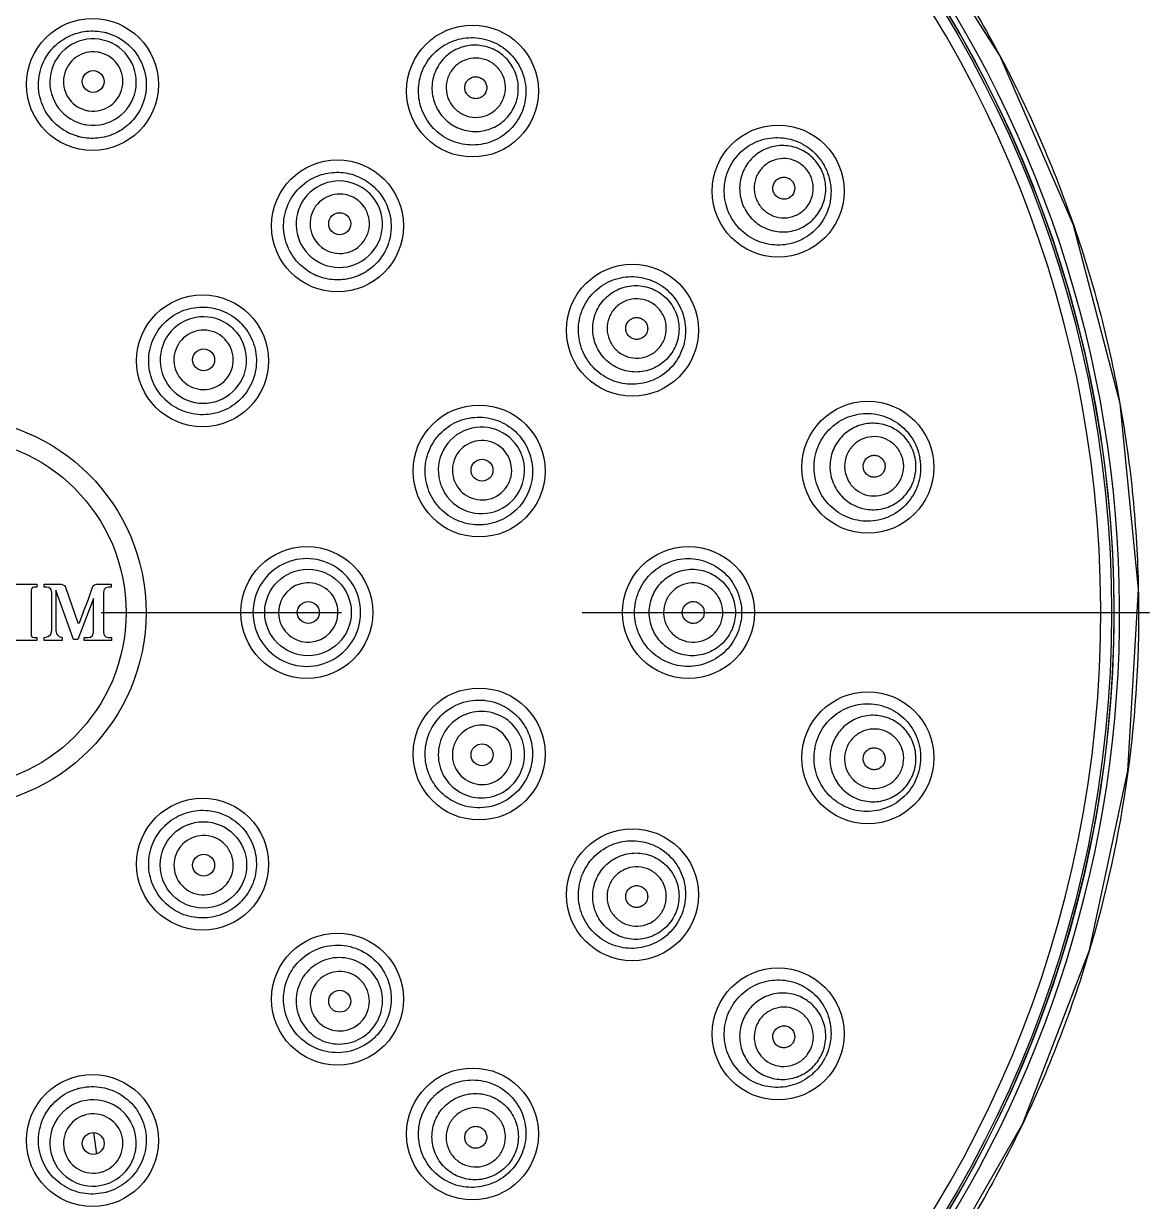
# Model space of a CAD drawing. Extents: x -6018 to -5598, y -4727 to -4430.
# Drawn here: x -5753.37 to -5745.18, y -4594.52 to -4585.95 of the extents above; entities that cross this region are included whole.
import ezdxf

# ---------------------------------------------------------------- set-up
doc = ezdxf.new("R2010")
doc.units = 0
doc.header["$LTSCALE"] = 7
doc.linetypes.add('CENTER', pattern=[2, 1.25, -0.25, 0.25, -0.25])
doc.layers.get('0').update_dxf_attribs({"color": 2, "linetype": 'CONTINUOUS'})
doc.layers.add('CENTER', color=1, linetype='CENTER')
doc.layers.add('DWG', color=7, linetype='CONTINUOUS')

# ---------------------------------------------------------------- blocks, each defined once
blk = doc.blocks.new('A$C62325126')
at = {"linetype": 'Continuous'}
for p, q in [((13.2934, 50.4339), (13.4559, 50.4339)), ((13.4172, 50.4022), (13.4142, 50.3917)), ((13.425, 50.4102), (13.4172, 50.4022)), ((13.436, 50.4134), (13.425, 50.4102)), ((13.4559, 50.4135), (13.436, 50.4134)), ((13.4559, 50.4339), (13.4559, 50.4135)), ((13.5101, 50.4339), (13.6342, 50.4339)), ((13.5101, 50.4135), (13.5101, 50.4339)), ((13.5263, 50.4137), (13.5101, 50.4135)), ((13.5437, 50.4106), (13.5263, 50.4137)), ((13.5589, 50.3995), (13.5437, 50.4106)), ((13.5653, 50.377), (13.5589, 50.3995)), ((13.6342, 50.4339), (13.6461, 50.4311)), ((13.6461, 50.4311), (13.6565, 50.4244)), ((13.6565, 50.4244), (13.6645, 50.4135)), ((13.6645, 50.4135), (13.7551, 50.1545)), ((13.8318, 50.3265), (13.8611, 50.4134)), ((13.8611, 50.4134), (13.8667, 50.4229)), ((13.8667, 50.4229), (13.876, 50.4301)), ((13.876, 50.4301), (13.887, 50.4339)), ((13.887, 50.4339), (13.9976, 50.4339)), ((13.9465, 50.3952), (13.9421, 50.3776)), ((13.9585, 50.4078), (13.9465, 50.3952)), ((13.9765, 50.413), (13.9585, 50.4078)), ((13.9976, 50.4135), (13.9765, 50.413)), ((13.9976, 50.4339), (13.9976, 50.4135)), ((13.4142, 50.3917), (13.4137, 50.0735)), ((13.5652, 50.0981), (13.5653, 50.377)), ((13.5948, 50.3918), (13.5949, 50.3904)), ((13.7234, 50.0323), (13.5948, 50.3918)), ((13.5949, 50.3904), (13.5949, 50.1437)), ((13.8689, 50.3306), (13.7544, 50.0323)), ((13.7987, 50.2403), (13.8318, 50.3265)), ((13.8672, 50.0833), (13.8681, 50.3276)), ((13.8681, 50.3276), (13.8689, 50.3306)), ((13.9421, 50.3776), (13.9421, 50.0833)), ((13.7656, 50.1547), (13.7987, 50.2403)), ((13.5949, 50.1437), (13.5948, 50.0953)), ((13.7551, 50.1545), (13.7656, 50.1547)), ((13.4137, 50.0735), (13.416, 50.0598)), ((13.416, 50.0598), (13.4233, 50.0504)), ((13.4233, 50.0504), (13.4363, 50.0462)), ((13.5087, 50.0461), (13.5384, 50.054)), ((13.5384, 50.054), (13.5577, 50.0719)), ((13.5577, 50.0719), (13.5652, 50.0981)), ((13.5948, 50.0953), (13.6016, 50.07)), ((13.6016, 50.07), (13.6188, 50.053)), ((13.6188, 50.053), (13.6413, 50.0461)), ((13.8459, 50.0493), (13.8612, 50.0612)), ((13.8612, 50.0612), (13.8672, 50.0833)), ((13.9421, 50.0833), (13.9465, 50.0634)), ((13.9465, 50.0634), (13.9587, 50.0507)), ((13.9587, 50.0507), (13.9771, 50.0462)), ((13.4559, 50.0257), (13.2934, 50.0257)), ((13.4363, 50.0462), (13.4559, 50.0461)), ((13.4559, 50.0461), (13.4559, 50.0257)), ((13.5087, 50.0257), (13.5087, 50.0461)), ((13.6413, 50.0257), (13.5087, 50.0257)), ((13.6413, 50.0461), (13.6413, 50.0257)), ((13.7544, 50.0323), (13.7234, 50.0323)), ((13.7995, 50.0461), (13.8246, 50.0459)), ((13.7995, 50.0257), (13.7995, 50.0461)), ((13.9982, 50.0257), (13.7995, 50.0257)), ((13.8246, 50.0459), (13.8459, 50.0493)), ((13.9771, 50.0462), (13.9982, 50.0461)), ((13.9982, 50.0461), (13.9982, 50.0257))]:
    blk.add_line(p, q, dxfattribs=at)
at = {"color": 6, "linetype": 'Continuous'}
blk.add_line((13.8674, 46.4454), (13.8902, 46.2884), dxfattribs=at)
at = {"color": 7, "linetype": 'Continuous'}
for centre, radius in [((13.8605, 54.0709), 0.48), ((16.6252, 54.0231), 0.48), ((13.8661, 54.0925), 0.0799), ((18.849, 53.2951), 0.48), ((15.6436, 53.0414), 0.48), ((15.6593, 53.0573), 0.0799), ((17.7884, 52.2823), 0.48), ((14.6619, 52.0598), 0.48), ((14.6694, 52.0673), 0.08), ((19.502, 51.2854), 0.48), ((16.6731, 51.2583), 0.48), ((12.8309, 50.2288), 1.42), ((12.8309, 50.2288), 1.2748), ((16.6946, 51.2642), 0.0799), ((15.4204, 50.2288), 0.48), ((18.1969, 50.2288), 0.48), ((15.4288, 50.2289), 0.3145), ((15.4309, 50.2288), 0.08), ((16.6731, 49.1993), 0.48), ((19.502, 49.1722), 0.48), ((16.6947, 49.1936), 0.0799), ((14.6619, 48.3978), 0.48), ((14.6678, 48.3918), 0.3145), ((17.7884, 48.1754), 0.48), ((14.6694, 48.3903), 0.08), ((15.6436, 47.4162), 0.48), ((18.849, 47.1625), 0.48), ((15.6594, 47.4004), 0.0799), ((16.6252, 46.4345), 0.48), ((13.8605, 46.3867), 0.48), ((13.8663, 46.3651), 0.0799)]:
    blk.add_circle(centre, radius, dxfattribs=at)
for centre, radius, start, end in [((13.8602, 54.0701), 0.3898, 73.63456, 74.99933), ((13.8647, 54.0884), 0.3141, 81.73505, 255.07981), ((13.8655, 54.0882), 0.3141, 261.73504, 75.07982), ((13.8648, 54.0872), 0.3153, 75.00295, 81.79311), ((13.8556, 54.0708), 0.3875, 150.97139, 151.80265), ((13.8659, 54.0926), 0.2158, 81.73733, 255.07753), ((13.8665, 54.0924), 0.2158, 261.73732, 75.07754), ((13.866, 54.0918), 0.2166, 75.00295, 81.79311), ((16.6432, 54.0411), 0.3158, 45.00223, 51.21512), ((16.6215, 54.0194), 0.3915, 43.66269, 46.33496), ((16.6483, 54.0461), 0.2169, 45.00223, 51.21512), ((13.8664, 54.0933), 0.2166, 255.00295, 261.79311), ((13.8642, 54.0676), 0.3876, 328.09257, 328.86918), ((16.6504, 54.0482), 0.2169, 225.00223, 231.21512), ((13.8654, 54.0894), 0.3153, 255.00295, 261.79311), ((16.6248, 54.0227), 0.3917, 223.79649, 226.21143), ((16.6463, 54.0441), 0.3158, 225.00223, 231.21512), ((13.8599, 54.0689), 0.3903, 253.78582, 254.99951), ((18.8874, 53.3148), 0.2176, 17.85239, 26.99303), ((18.8786, 53.3103), 0.3168, 17.85239, 26.99303), ((18.8404, 53.2908), 0.3927, 27.00078, 28.43515), ((18.8397, 53.2904), 0.3934, 25.68167, 26.9994), ((15.656, 53.0545), 0.3141, 51.7351, 225.07979), ((15.6394, 53.0438), 0.3875, 120.9715, 121.8027), ((15.643, 53.0408), 0.3898, 43.63454, 46.36536), ((15.6592, 53.0574), 0.2158, 51.73737, 225.07752), ((15.6566, 53.0539), 0.3141, 231.7351, 45.0798), ((15.6588, 53.0567), 0.2166, 45.00295, 51.79312), ((15.6555, 53.0534), 0.3153, 45.00295, 51.79312), ((18.8922, 53.3171), 0.2176, 197.85239, 206.99303), ((15.6596, 53.057), 0.2158, 231.73737, 45.07752), ((18.8856, 53.3138), 0.3168, 197.85239, 206.99303), ((18.85, 53.2957), 0.393, 205.70067, 206.99939), ((18.8505, 53.2959), 0.3935, 207.0005, 208.2037), ((15.6599, 53.0578), 0.2166, 225.00295, 231.79312), ((15.6571, 53.055), 0.3153, 225.00295, 231.79312), ((15.6421, 53.0399), 0.3903, 223.78581, 226.21406), ((15.6452, 53.0367), 0.3876, 298.09262, 298.86913), ((14.6678, 52.0658), 0.3144, 51.2313, 225.01911), ((17.8185, 52.2947), 0.2169, 22.50223, 28.71513), ((17.7836, 52.2802), 0.3915, 22.50062, 23.83495), ((14.6694, 52.0673), 0.216, 51.2336, 225.01681), ((14.668, 52.0657), 0.3144, 231.2313, 45.01911), ((14.6676, 52.0654), 0.3149, 45.00231, 51.24382), ((14.6637, 52.0615), 0.3887, 43.61115, 46.38876), ((14.6695, 52.0672), 0.216, 231.2336, 45.01681), ((14.6692, 52.0671), 0.2163, 45.00231, 51.24382), ((17.8213, 52.2959), 0.2169, 202.50223, 208.71513), ((17.7879, 52.282), 0.3917, 202.50049, 203.71142), ((14.6696, 52.0675), 0.2163, 225.00231, 231.24382), ((14.6602, 52.058), 0.3895, 223.80601, 226.19388), ((14.6682, 52.0661), 0.3149, 225.00231, 231.24382), ((16.6904, 51.2634), 0.3141, 21.73516, 195.0798), ((16.6946, 51.2644), 0.2158, 21.73743, 195.07752), ((16.6906, 51.2625), 0.3141, 201.73516, 15.0798), ((16.6939, 51.2639), 0.2166, 15.00295, 21.79312), ((16.6894, 51.2627), 0.3153, 15.00295, 21.79312), ((16.6722, 51.2581), 0.3898, 15.00066, 16.36535), ((19.5348, 51.2906), 0.3168, 359.85239, 8.99303), ((19.4925, 51.2839), 0.3927, 9.00078, 10.43514), ((16.6947, 51.2638), 0.2158, 201.73743, 15.07753), ((19.5426, 51.2918), 0.3168, 179.85239, 188.99303), ((19.5499, 51.293), 0.2176, 179.85239, 188.99303), ((19.5446, 51.2922), 0.2176, 359.85239, 8.99303), ((16.6916, 51.2633), 0.3153, 195.00295, 201.79312), ((16.6954, 51.2643), 0.2166, 195.00295, 201.79312), ((16.6711, 51.2578), 0.3903, 195.00048, 196.21405), ((15.42, 50.2293), 0.3915, 359.92616, 180.07384), ((15.4309, 50.2289), 0.216, 6.23364, 180.01683), ((15.42, 50.2283), 0.3915, 179.92615, 0.07385), ((15.4313, 50.2288), 0.2163, 180.00231, 186.24382), ((15.4309, 50.2287), 0.216, 186.23364, 0.01682), ((15.4306, 50.2288), 0.2163, 0.00231, 6.24382), ((18.2324, 50.2288), 0.2169, 180.00223, 186.21513), ((18.2295, 50.2288), 0.2169, 0.00223, 6.21513), ((16.673, 49.2041), 0.3875, 60.97159, 61.80287), ((16.6906, 49.1951), 0.3141, 344.92421, 165.07583), ((16.6947, 49.1938), 0.2158, 351.73748, 165.07756), ((16.671, 49.1999), 0.3903, 163.78579, 164.99951), ((16.6904, 49.1942), 0.3141, 164.92421, 345.07583), ((16.6946, 49.1932), 0.2158, 171.73748, 345.07757), ((16.6954, 49.1933), 0.2166, 165.00295, 171.79312), ((19.5032, 49.172), 0.393, 169.70065, 170.99939), ((19.5426, 49.1658), 0.3168, 161.85239, 170.99303), ((19.5499, 49.1646), 0.2176, 161.85239, 170.99303), ((16.6939, 49.1937), 0.2166, 345.00295, 351.79312), ((19.5446, 49.1655), 0.2176, 341.85239, 350.99303), ((19.5349, 49.1671), 0.3168, 341.85239, 350.99303), ((16.6723, 49.1995), 0.3898, 343.63451, 344.99933), ((16.6698, 49.1956), 0.3876, 238.09277, 238.86922), ((14.6602, 48.3996), 0.3895, 133.80599, 136.19386), ((14.6695, 48.3904), 0.216, 321.23366, 135.01686), ((14.6694, 48.3903), 0.216, 141.23366, 315.01686), ((14.6696, 48.3901), 0.2163, 135.00231, 141.24382), ((14.6692, 48.3905), 0.2163, 315.00231, 321.24382), ((17.7879, 48.1756), 0.3918, 156.29645, 157.49952), ((17.8213, 48.1618), 0.2169, 157.50223, 163.71513), ((14.6637, 48.3961), 0.3887, 313.61112, 316.38873), ((17.8185, 48.1629), 0.2169, 337.50223, 343.71513), ((17.7836, 48.1774), 0.3915, 336.16264, 337.49938), ((15.6421, 47.4177), 0.3903, 133.78578, 136.21403), ((15.6566, 47.4037), 0.3141, 314.92423, 135.07588), ((15.656, 47.4031), 0.3141, 134.92424, 315.07587), ((15.6596, 47.4006), 0.2158, 321.7375, 135.07761), ((15.6459, 47.4204), 0.3875, 30.97154, 31.80292), ((15.6592, 47.4002), 0.2158, 141.7375, 315.07762), ((15.6599, 47.3998), 0.2166, 135.00295, 141.79312), ((18.8505, 47.1617), 0.3935, 153.0005, 154.20367), ((18.85, 47.1619), 0.393, 151.70064, 152.99939), ((18.8856, 47.1438), 0.3168, 143.85239, 152.99303), ((15.6389, 47.4146), 0.3876, 208.09282, 208.86933), ((15.6588, 47.4009), 0.2166, 315.00295, 321.79312), ((18.8922, 47.1404), 0.2176, 143.85239, 152.99303), ((15.643, 47.4168), 0.3898, 313.6345, 316.36532), ((18.8874, 47.1429), 0.2176, 323.85239, 332.99303), ((18.8786, 47.1474), 0.3168, 323.85239, 332.99303), ((18.8398, 47.1672), 0.3934, 331.68163, 332.9994), ((18.8404, 47.1669), 0.3927, 333.00078, 334.43511), ((13.8599, 46.3887), 0.3903, 105.00048, 106.21402), ((16.6248, 46.435), 0.3917, 133.79645, 136.21138), ((13.8647, 46.3692), 0.3141, 111.73522, 285.07995), ((13.8654, 46.3682), 0.3153, 105.00295, 111.79311), ((13.8655, 46.3694), 0.3141, 291.73521, 105.07995), ((13.8659, 46.365), 0.2158, 111.7375, 285.07767), ((13.8664, 46.3643), 0.2166, 105.00295, 111.79311), ((13.8665, 46.3652), 0.2158, 291.73749, 105.07767), ((16.6504, 46.4094), 0.2169, 135.00223, 141.21513), ((16.6483, 46.4115), 0.2169, 315.00223, 321.21513), ((13.866, 46.3658), 0.2166, 285.00295, 291.79311), ((16.6215, 46.4382), 0.3915, 313.66264, 316.3349), ((13.8648, 46.3704), 0.3153, 285.00295, 291.79311), ((13.8602, 46.3875), 0.3898, 285.00066, 286.36531)]:
    blk.add_arc(centre, radius, start, end, dxfattribs=at)
for points, knots in [([(13.5168, 54.2589), (13.5377, 54.2965), (13.5925, 54.3653), (13.7036, 54.4357), (13.8316, 54.4663), (13.9194, 54.4578), (13.9611, 54.4466)], [0, 0, 0, 0, 1137.864453, 2277.496796, 3418.813426, 4561.556507, 4561.556507, 4561.556507, 4561.556507]), ([(13.97, 54.4441), (14.0269, 54.4274), (14.1344, 54.3671), (14.238, 54.2157), (14.2646, 54.0345), (14.2265, 53.9177), (14.196, 53.8672)], [0, 0, 0, 0, 1141.631684, 2280.920693, 3417.795949, 4553.743832, 4553.743832, 4553.743832, 4553.743832]), ([(16.3421, 53.7515), (16.3072, 53.7879), (16.2511, 53.8748), (16.2225, 54.0262), (16.253, 54.1771), (16.3384, 54.3049), (16.4659, 54.3906), (16.6168, 54.4215), (16.7683, 54.3932), (16.8554, 54.3373), (16.8918, 54.3025)], [0, 0, 0, 0, 1054.089839, 2105.36105, 3153.151883, 4198.520012, 5243.960515, 6291.90358, 7343.363842, 8397.807589, 8397.807589, 8397.807589, 8397.807589]), ([(16.841, 54.2872), (16.8102, 54.312), (16.7385, 54.3501), (16.6181, 54.3632), (16.5013, 54.331), (16.4049, 54.2577), (16.3426, 54.1539), (16.3232, 54.0343), (16.3494, 53.916), (16.3951, 53.8488), (16.423, 53.8209)], [0, 0, 0, 0, 1049.557155, 2097.853929, 3145.134729, 4191.665335, 5238.325609, 6285.924108, 7334.552256, 8384.27322, 8384.27322, 8384.27322, 8384.27322]), ([(13.7509, 53.6941), (13.6955, 53.7102), (13.5906, 53.768), (13.4868, 53.913), (13.4551, 54.0882), (13.487, 54.2033), (13.5141, 54.2539)], [0, 0, 0, 0, 1150.475711, 2298.899642, 3445.039845, 4590.258907, 4590.258907, 4590.258907, 4590.258907]), ([(16.9047, 54.2896), (16.9395, 54.2532), (16.9954, 54.1662), (17.0237, 54.0146), (16.9927, 53.8638), (16.907, 53.7362), (16.7793, 53.6509), (16.6284, 53.6203), (16.477, 53.6489), (16.3901, 53.705), (16.3537, 53.7399)], [0, 0, 0, 0, 1054.441091, 2105.955704, 3153.88106, 4199.238264, 5244.526424, 6292.211442, 7343.409488, 8397.483673, 8397.483673, 8397.483673, 8397.483673]), ([(16.7842, 54.2152), (16.763, 54.2322), (16.7138, 54.2584), (16.631, 54.2674), (16.5508, 54.2453), (16.4846, 54.195), (16.4418, 54.1236), (16.4285, 54.0415), (16.4464, 53.9602), (16.4778, 53.9141), (16.497, 53.8949)], [0, 0, 0, 0, 1050.805091, 2100.317667, 3148.782211, 4196.458037, 5244.263752, 6293.046707, 7342.891704, 8393.861614, 8393.861614, 8393.861614, 8393.861614]), ([(16.4485, 53.798), (16.4793, 53.7733), (16.551, 53.7351), (16.6714, 53.722), (16.7882, 53.7542), (16.8846, 53.8275), (16.9469, 53.9313), (16.9663, 54.051), (16.9401, 54.1693), (16.8944, 54.2364), (16.8665, 54.2644)], [0, 0, 0, 0, 1053.259103, 2105.253379, 3156.228098, 4206.449977, 5256.801981, 6308.09552, 7360.422339, 8413.845828, 8413.845828, 8413.845828, 8413.845828]), ([(16.5145, 53.8792), (16.5357, 53.8622), (16.5849, 53.836), (16.6676, 53.8269), (16.7479, 53.8491), (16.8141, 53.8994), (16.8569, 53.9707), (16.8702, 54.0529), (16.8522, 54.1342), (16.8209, 54.1803), (16.8017, 54.1995)], [0, 0, 0, 0, 1053.349345, 2105.403046, 3156.406177, 4206.618681, 5256.961387, 6308.283701, 7360.670627, 8414.185191, 8414.185191, 8414.185191, 8414.185191]), ([(16.5929, 53.9908), (16.5856, 53.9982), (16.5736, 54.016), (16.5674, 54.0473), (16.5736, 54.0787), (16.5913, 54.1052), (16.6179, 54.123), (16.6492, 54.1291), (16.6806, 54.1229), (16.6984, 54.1109), (16.7057, 54.1036)], [0, 0, 0, 0, 1053.041547, 2105.079489, 3155.809455, 4205.774416, 5255.728743, 6306.522819, 7358.716, 8411.821155, 8411.821155, 8411.821155, 8411.821155]), ([(16.7057, 54.1036), (16.7131, 54.0962), (16.725, 54.0784), (16.7313, 54.0471), (16.7251, 54.0157), (16.7074, 53.9892), (16.6808, 53.9714), (16.6494, 53.9652), (16.6181, 53.9715), (16.6003, 53.9834), (16.5929, 53.9908)], [0, 0, 0, 0, 1053.024758, 2105.045928, 3155.759143, 4205.707364, 5255.644952, 6306.422275, 7358.598681, 8411.687047, 8411.687047, 8411.687047, 8411.687047]), ([(14.1932, 53.8628), (14.1713, 53.8276), (14.1158, 53.7639), (14.007, 53.6996), (13.8833, 53.6724), (13.799, 53.6812), (13.7589, 53.6919)], [0, 0, 0, 0, 1144.360296, 2290.372242, 3437.905647, 4586.660379, 4586.660379, 4586.660379, 4586.660379]), ([(18.4959, 53.1252), (18.4741, 53.1705), (18.4477, 53.2703), (18.467, 53.4228), (18.5421, 53.5565), (18.6621, 53.6512), (18.8091, 53.693), (18.9614, 53.6756), (19.0964, 53.6019), (19.1618, 53.522), (19.1857, 53.4778)], [0, 0, 0, 0, 1049.569257, 2094.68056, 3134.248316, 4169.932909, 5205.654272, 6245.350907, 7290.598866, 8340.491965, 8340.491965, 8340.491965, 8340.491965]), ([(19.1609, 53.4541), (19.1432, 53.4887), (19.0946, 53.5519), (18.9928, 53.6133), (18.8756, 53.6336), (18.7593, 53.6096), (18.6599, 53.5448), (18.5911, 53.4479), (18.5621, 53.3327), (18.5722, 53.2536), (18.5841, 53.2167)], [0, 0, 0, 0, 1043.918863, 2086.168689, 3126.505219, 4165.176177, 5203.512874, 6243.024981, 7284.398666, 8327.853034, 8327.853034, 8327.853034, 8327.853034]), ([(19.0813, 53.4135), (19.0692, 53.4373), (19.0358, 53.4807), (18.9658, 53.5229), (18.8854, 53.5368), (18.8055, 53.5204), (18.7372, 53.4758), (18.6899, 53.4093), (18.67, 53.3301), (18.6769, 53.2758), (18.6851, 53.2504)], [0, 0, 0, 0, 1045.531139, 2089.36268, 3131.249823, 4171.433113, 5211.28188, 6252.343761, 7295.298422, 8340.365103, 8340.365103, 8340.365103, 8340.365103]), ([(15.44, 53.376), (15.4762, 53.3977), (15.5564, 53.4296), (15.6854, 53.4361), (15.8098, 53.4011), (15.8812, 53.3522), (15.912, 53.3229)], [0, 0, 0, 0, 1136.454873, 2274.634884, 3414.464328, 4555.99075, 4555.99075, 4555.99075, 4555.99075]), ([(19.1943, 53.4609), (19.2161, 53.4156), (19.2425, 53.3156), (19.223, 53.1629), (19.1476, 53.0292), (19.0272, 52.9346), (18.8799, 52.8932), (18.7275, 52.9111), (18.5926, 52.9853), (18.5275, 53.0656), (18.5037, 53.1099)], [0, 0, 0, 0, 1052.531564, 2100.60602, 3142.986897, 4181.33481, 5219.631631, 6261.833486, 7309.604239, 8361.845731, 8361.845731, 8361.845731, 8361.845731]), ([(18.6034, 53.17), (18.621, 53.1354), (18.6696, 53.0722), (18.7715, 53.0108), (18.8886, 52.9905), (19.0049, 53.0144), (19.1043, 53.0793), (19.1732, 53.1761), (19.2021, 53.2914), (19.192, 53.3704), (19.1801, 53.4074)], [0, 0, 0, 0, 1050.076482, 2098.474082, 3144.947101, 4189.744723, 5234.206112, 6279.849844, 7327.366136, 8376.975383, 8376.975383, 8376.975383, 8376.975383]), ([(18.8189, 53.2798), (18.8142, 53.2891), (18.8083, 53.3097), (18.812, 53.3414), (18.8275, 53.3693), (18.8525, 53.3891), (18.8832, 53.3977), (18.9149, 53.3939), (18.9427, 53.3782), (18.956, 53.3613), (18.9607, 53.3521)], [0, 0, 0, 0, 1048.052473, 2094.428817, 3138.543031, 4181.214502, 5223.875235, 6268.052721, 7314.583148, 8362.698827, 8362.698827, 8362.698827, 8362.698827]), ([(15.3603, 52.7699), (15.3204, 52.8115), (15.2584, 52.914), (15.241, 53.0915), (15.3012, 53.2591), (15.3864, 53.3428), (15.4352, 53.3731)], [0, 0, 0, 0, 1148.96493, 2295.881443, 3440.517708, 4584.233978, 4584.233978, 4584.233978, 4584.233978]), ([(15.9251, 53.3098), (15.966, 53.2669), (16.0289, 53.161), (16.0429, 52.9781), (15.9754, 52.8078), (15.8839, 52.7257), (15.8323, 52.6973)], [0, 0, 0, 0, 1144.293773, 2286.240085, 3425.767479, 4564.365227, 4564.365227, 4564.365227, 4564.365227]), ([(18.6983, 53.2184), (18.7104, 53.1946), (18.7438, 53.1512), (18.8138, 53.109), (18.8943, 53.0951), (18.9741, 53.1115), (19.0425, 53.1561), (19.0897, 53.2226), (19.1096, 53.3018), (19.1027, 53.3561), (19.0945, 53.3815)], [0, 0, 0, 0, 1049.761817, 2097.817158, 3143.920235, 4188.312562, 5232.369014, 6277.643488, 7324.818402, 8374.113882, 8374.113882, 8374.113882, 8374.113882]), ([(18.9607, 53.3521), (18.9654, 53.3428), (18.9713, 53.3222), (18.9676, 53.2905), (18.9521, 53.2626), (18.9271, 53.2428), (18.8964, 53.2342), (18.8647, 53.238), (18.8369, 53.2537), (18.8236, 53.2706), (18.8189, 53.2798)], [0, 0, 0, 0, 1048.584383, 2095.491785, 3140.135909, 4183.336559, 5226.526464, 6271.233893, 7318.295457, 8366.943077, 8366.943077, 8366.943077, 8366.943077]), ([(15.8277, 52.6948), (15.7918, 52.6756), (15.7133, 52.6484), (15.589, 52.6462), (15.4699, 52.6823), (15.4015, 52.7299), (15.372, 52.7582)], [0, 0, 0, 0, 1146.843804, 2295.308248, 3445.276864, 4596.683942, 4596.683942, 4596.683942, 4596.683942]), ([(17.4259, 52.1321), (17.4066, 52.1789), (17.3859, 52.281), (17.415, 52.4335), (17.4997, 52.5634), (17.6273, 52.6509), (17.7787, 52.6829), (17.9312, 52.6545), (18.0616, 52.5703), (18.1212, 52.4848), (18.1416, 52.4384)], [0, 0, 0, 0, 1066.958662, 2131.258168, 3192.017256, 4250.241386, 5308.462152, 6369.19159, 7433.504428, 8500.862629, 8500.862629, 8500.862629, 8500.862629]), ([(17.5242, 52.1728), (17.5085, 52.2106), (17.492, 52.2932), (17.5164, 52.4165), (17.586, 52.5212), (17.6904, 52.591), (17.8136, 52.6155), (17.9369, 52.5907), (18.0413, 52.5208), (18.088, 52.4506), (18.1036, 52.4128)], [0, 0, 0, 0, 1064.732583, 2128.353477, 3190.831809, 4252.420428, 5314.009372, 6376.488482, 7440.110153, 8504.843059, 8504.843059, 8504.843059, 8504.843059]), ([(14.3791, 51.7884), (14.3443, 51.8247), (14.2882, 51.9117), (14.2599, 52.0635), (14.291, 52.2149), (14.3768, 52.3432), (14.5049, 52.4296), (14.6561, 52.4612), (14.8081, 52.4335), (14.8954, 52.3777), (14.9318, 52.343)], [0, 0, 0, 0, 1089.848806, 2178.96983, 3267.39259, 4355.313049, 5443.338695, 6532.043281, 7621.596393, 8712.215728, 8712.215728, 8712.215728, 8712.215728]), ([(18.0088, 52.3989), (17.9957, 52.4227), (17.9603, 52.4658), (17.8873, 52.5058), (17.8047, 52.516), (17.7242, 52.4949), (17.6574, 52.4454), (17.6137, 52.3745), (17.5992, 52.2926), (17.6105, 52.2379), (17.6209, 52.2129)], [0, 0, 0, 0, 1064.676206, 2128.042832, 3190.347809, 4251.853974, 5313.491985, 6376.120174, 7439.824233, 8504.667743, 8504.667743, 8504.667743, 8504.667743]), ([(18.1452, 52.4301), (18.1646, 52.3832), (18.1854, 52.281), (18.1561, 52.1284), (18.0712, 51.9985), (17.9434, 51.9111), (17.7918, 51.8793), (17.6393, 51.9079), (17.509, 51.9924), (17.4496, 52.0781), (17.4292, 52.1245)], [0, 0, 0, 0, 1070.456546, 2138.183433, 3202.249011, 4263.612628, 5324.819068, 6388.431286, 7455.633316, 8525.784254, 8525.784254, 8525.784254, 8525.784254]), ([(18.1036, 52.4128), (18.1193, 52.375), (18.1359, 52.2924), (18.1115, 52.1691), (18.0418, 52.0645), (17.9374, 51.9946), (17.8142, 51.9702), (17.691, 51.995), (17.5866, 52.0649), (17.5398, 52.135), (17.5242, 52.1728)], [0, 0, 0, 0, 1067.273499, 2133.432655, 3198.446524, 4262.568556, 5326.690913, 6391.705562, 7457.865498, 8525.13932, 8525.13932, 8525.13932, 8525.13932]), ([(17.631, 52.1917), (17.6441, 52.1679), (17.6796, 52.1248), (17.7525, 52.0848), (17.8351, 52.0746), (17.9156, 52.0957), (17.9824, 52.1452), (18.0262, 52.2161), (18.0407, 52.298), (18.0293, 52.3527), (18.0189, 52.3777)], [0, 0, 0, 0, 1068.712458, 2136.110371, 3202.442609, 4267.973008, 5333.635753, 6400.29243, 7468.029055, 8536.909451, 8536.909451, 8536.909451, 8536.909451]), ([(17.7462, 52.2648), (17.7422, 52.2744), (17.738, 52.2954), (17.7442, 52.3268), (17.7619, 52.3534), (17.7885, 52.3711), (17.8198, 52.3773), (17.8512, 52.3711), (17.8777, 52.3533), (17.8896, 52.3354), (17.8936, 52.3258)], [0, 0, 0, 0, 1067.33231, 2133.64772, 3198.637585, 4262.852, 5327.055361, 6392.109545, 7458.581638, 8525.978146, 8525.978146, 8525.978146, 8525.978146]), ([(14.9451, 52.3297), (14.9798, 52.2932), (15.0356, 52.206), (15.0634, 52.054), (15.0318, 51.9027), (14.9454, 51.7747), (14.817, 51.6888), (14.6657, 51.6578), (14.5139, 51.6861), (14.4268, 51.7421), (14.3906, 51.7769)], [0, 0, 0, 0, 1090.465877, 2179.864794, 3268.415323, 4356.287631, 5444.055631, 6532.326443, 7621.295357, 8710.990921, 8710.990921, 8710.990921, 8710.990921]), ([(17.8936, 52.3258), (17.8976, 52.3162), (17.9018, 52.2952), (17.8956, 52.2638), (17.8779, 52.2372), (17.8513, 52.2195), (17.82, 52.2133), (17.7886, 52.2196), (17.7621, 52.2373), (17.7502, 52.2552), (17.7462, 52.2648)], [0, 0, 0, 0, 1067.978746, 2134.939976, 3200.574859, 4265.433821, 5330.281724, 6395.980964, 7463.098972, 8531.141955, 8531.141955, 8531.141955, 8531.141955]), ([(16.2941, 51.1567), (16.281, 51.2057), (16.2738, 51.3096), (16.3229, 51.4571), (16.4243, 51.5749), (16.5627, 51.6451), (16.7174, 51.6572), (16.8652, 51.6094), (16.9839, 51.5091), (17.032, 51.4165), (17.0462, 51.3679)], [0, 0, 0, 0, 1085.396514, 2169.288025, 3251.263932, 4331.836322, 5412.436033, 6494.495369, 7578.572771, 8664.553006, 8664.553006, 8664.553006, 8664.553006]), ([(19.115, 51.2241), (19.1071, 51.2741), (19.1106, 51.3781), (19.1741, 51.5194), (19.286, 51.6259), (19.4298, 51.6812), (19.5837, 51.677), (19.7247, 51.6139), (19.8316, 51.5017), (19.8695, 51.4048), (19.8787, 51.355)], [0, 0, 0, 0, 1070.140262, 2136.033149, 3196.241435, 4252.340706, 5308.349151, 6368.363646, 7434.081005, 8504.580729, 8504.580729, 8504.580729, 8504.580729]), ([(19.8477, 51.3402), (19.8416, 51.3785), (19.8149, 51.4537), (19.7371, 51.5435), (19.6319, 51.599), (19.5139, 51.6122), (19.3993, 51.5812), (19.3039, 51.5104), (19.2408, 51.4097), (19.2259, 51.3314), (19.2258, 51.2926)], [0, 0, 0, 0, 1065.28505, 2128.866738, 3190.496045, 4250.42597, 5310.015122, 6370.803951, 7433.492435, 8498.303944, 8498.303944, 8498.303944, 8498.303944]), ([(19.7595, 51.3262), (19.7553, 51.3525), (19.737, 51.4042), (19.6835, 51.4659), (19.6113, 51.504), (19.5302, 51.513), (19.4515, 51.4918), (19.3859, 51.4431), (19.3426, 51.374), (19.3324, 51.3202), (19.3323, 51.2935)], [0, 0, 0, 0, 1067.07848, 2132.422171, 3195.781468, 4257.402075, 5318.681596, 6381.199442, 7445.649052, 8512.253965, 8512.253965, 8512.253965, 8512.253965]), ([(17.0487, 51.359), (17.0619, 51.31), (17.069, 51.2059), (17.0197, 51.0583), (16.9182, 50.9405), (16.7795, 50.8704), (16.6246, 50.8586), (16.4768, 50.9067), (16.3583, 51.0074), (16.3104, 51.1001), (16.2963, 51.1488)], [0, 0, 0, 0, 1089.936142, 2178.182166, 3264.409793, 4349.107587, 5433.682289, 6519.605858, 7607.461145, 8697.000174, 8697.000174, 8697.000174, 8697.000174]), ([(19.8803, 51.3453), (19.8883, 51.2949), (19.8846, 51.19), (19.8199, 51.0478), (19.7062, 50.9413), (19.5606, 50.8872), (19.4054, 50.8937), (19.2643, 50.9598), (19.1589, 51.0751), (19.123, 51.1737), (19.115, 51.2241)], [0, 0, 0, 0, 1075.30752, 2146.304842, 3211.41177, 4272.287978, 5333.098408, 6397.989471, 7468.64398, 8543.673644, 8543.673644, 8543.673644, 8543.673644]), ([(19.4687, 51.2801), (19.467, 51.2904), (19.4678, 51.3118), (19.4811, 51.3408), (19.5045, 51.3626), (19.5344, 51.3736), (19.5663, 51.3723), (19.5952, 51.3589), (19.6168, 51.3354), (19.6242, 51.3153), (19.6258, 51.305)], [0, 0, 0, 0, 1069.687943, 2137.665468, 3203.334278, 4267.5304, 5331.715226, 6397.447801, 7465.581782, 8535.333899, 8535.333899, 8535.333899, 8535.333899]), ([(19.2297, 51.2423), (19.2358, 51.2039), (19.2625, 51.1288), (19.3404, 51.0389), (19.4455, 50.9834), (19.5635, 50.9702), (19.6781, 51.0012), (19.7735, 51.072), (19.8367, 51.1727), (19.8515, 51.251), (19.8516, 51.2898)], [0, 0, 0, 0, 1072.398283, 2143.08183, 3211.79996, 4278.80736, 5345.471712, 6413.343751, 7483.12813, 8555.04971, 8555.04971, 8555.04971, 8555.04971]), ([(19.335, 51.2589), (19.3392, 51.2326), (19.3575, 51.181), (19.411, 51.1192), (19.4832, 51.0811), (19.5643, 51.0721), (19.643, 51.0933), (19.7085, 51.142), (19.7519, 51.2111), (19.7621, 51.2649), (19.7622, 51.2916)], [0, 0, 0, 0, 1071.965157, 2142.18758, 3210.416521, 4276.898809, 5343.038451, 6410.422088, 7479.746335, 8551.235756, 8551.235756, 8551.235756, 8551.235756]), ([(19.6258, 51.305), (19.6275, 51.2947), (19.6267, 51.2733), (19.6134, 51.2443), (19.59, 51.2226), (19.5601, 51.2115), (19.5282, 51.2128), (19.4993, 51.2262), (19.4777, 51.2497), (19.4703, 51.2698), (19.4687, 51.2801)], [0, 0, 0, 0, 1070.693854, 2139.675683, 3206.346624, 4271.543494, 5336.729056, 6403.463823, 7472.602254, 8543.360343, 8543.360343, 8543.360343, 8543.360343]), ([(17.8045, 50.2288), (17.8045, 50.2798), (17.8248, 50.3829), (17.9113, 50.5132), (18.0409, 50.6005), (18.1938, 50.6312), (18.3467, 50.6006), (18.4763, 50.5133), (18.5628, 50.3829), (18.5831, 50.2798), (18.5831, 50.2288)], [0, 0, 0, 0, 1089.410538, 2176.076076, 3259.100502, 4339.562943, 5420.108595, 6503.309398, 7590.191092, 8679.946965, 8679.946965, 8679.946965, 8679.946965]), ([(17.9109, 50.2288), (17.9109, 50.2697), (17.9272, 50.3524), (17.9969, 50.4569), (18.1013, 50.527), (18.2245, 50.5516), (18.3477, 50.527), (18.452, 50.457), (18.5218, 50.3524), (18.5381, 50.2697), (18.5381, 50.2288)], [0, 0, 0, 0, 1087.63645, 2174.113392, 3259.386677, 4343.697748, 5428.055971, 6513.37259, 7599.932399, 8687.579568, 8687.579568, 8687.579568, 8687.579568]), ([(18.4451, 50.2523), (18.4422, 50.2793), (18.4259, 50.3326), (18.3738, 50.3975), (18.3014, 50.4386), (18.219, 50.4498), (18.1382, 50.4296), (18.0707, 50.3809), (18.026, 50.3108), (18.0155, 50.256), (18.0155, 50.2288)], [0, 0, 0, 0, 1088.247253, 2175.155806, 3260.97932, 4345.986629, 5431.129013, 6517.283655, 7604.537907, 8692.95656, 8692.95656, 8692.95656, 8692.95656]), ([(18.1512, 50.2288), (18.1512, 50.2392), (18.1554, 50.2602), (18.1731, 50.2868), (18.1996, 50.3046), (18.231, 50.3109), (18.2623, 50.3046), (18.2888, 50.2868), (18.3066, 50.2602), (18.3107, 50.2392), (18.3107, 50.2288)], [0, 0, 0, 0, 1091.052439, 2181.065657, 3269.72394, 4357.589351, 5445.443133, 6534.166365, 7624.338952, 8715.456685, 8715.456685, 8715.456685, 8715.456685]), ([(18.5831, 50.2288), (18.5831, 50.1778), (18.5628, 50.0747), (18.4763, 49.9443), (18.3467, 49.857), (18.1937, 49.8264), (18.0408, 49.8571), (17.9113, 49.9444), (17.8248, 50.0748), (17.8045, 50.1778), (17.8045, 50.2288)], [0, 0, 0, 0, 1095.693498, 2188.564981, 3277.661768, 4364.017522, 5450.290695, 6539.111806, 7631.63009, 8726.966911, 8726.966911, 8726.966911, 8726.966911]), ([(18.5381, 50.2288), (18.5381, 50.1879), (18.5218, 50.1052), (18.452, 50.0007), (18.3477, 49.9306), (18.2245, 49.9061), (18.1013, 49.9306), (17.9969, 50.0007), (17.9272, 50.1052), (17.9109, 50.1879), (17.9109, 50.2288)], [0, 0, 0, 0, 1092.325491, 2183.560084, 3273.622992, 4362.823054, 5451.977969, 6541.899708, 7632.987577, 8725.248505, 8725.248505, 8725.248505, 8725.248505]), ([(18.0168, 50.2053), (18.0197, 50.1784), (18.036, 50.125), (18.0882, 50.0601), (18.1605, 50.019), (18.243, 50.0078), (18.3237, 50.028), (18.3912, 50.0767), (18.436, 50.1469), (18.4464, 50.2017), (18.4464, 50.2288)], [0, 0, 0, 0, 1093.130365, 2184.916024, 3275.611773, 4365.487657, 5455.499221, 6546.527585, 7638.660493, 8731.963027, 8731.963027, 8731.963027, 8731.963027]), ([(18.3107, 50.2288), (18.3107, 50.2184), (18.3066, 50.1974), (18.2888, 50.1708), (18.2623, 50.153), (18.231, 50.1467), (18.1996, 50.153), (18.1731, 50.1708), (18.1554, 50.1974), (18.1512, 50.2184), (18.1512, 50.2288)], [0, 0, 0, 0, 1092.251677, 2183.46299, 3273.317879, 4362.379025, 5451.428528, 6541.348438, 7632.719295, 8725.036338, 8725.036338, 8725.036338, 8725.036338]), ([(16.2963, 49.3088), (16.3124, 49.3642), (16.3701, 49.4692), (16.5151, 49.573), (16.6904, 49.6046), (16.8055, 49.5728), (16.8561, 49.5456)], [0, 0, 0, 0, 1189.095, 2376.071097, 3560.687327, 4744.350396, 4744.350396, 4744.350396, 4744.350396]), ([(16.861, 49.5429), (16.8986, 49.5221), (16.9674, 49.4673), (17.0378, 49.3562), (17.0685, 49.2281), (17.0599, 49.1404), (17.0487, 49.0987)], [0, 0, 0, 0, 1182.065983, 2365.96737, 3551.618073, 4738.75117, 4738.75117, 4738.75117, 4738.75117]), ([(19.1165, 49.2423), (19.1255, 49.2922), (19.1633, 49.3892), (19.27, 49.5017), (19.4109, 49.5651), (19.565, 49.5695), (19.709, 49.5144), (19.8211, 49.4079), (19.8847, 49.2665), (19.8883, 49.1624), (19.8803, 49.1123)], [0, 0, 0, 0, 1096.721913, 2188.734422, 3274.907774, 4357.07615, 5439.426764, 6526.099829, 7618.612836, 8715.623981, 8715.623981, 8715.623981, 8715.623981]), ([(19.8477, 49.1175), (19.8538, 49.1558), (19.8516, 49.2355), (19.8053, 49.3451), (19.7225, 49.4303), (19.6143, 49.4793), (19.4958, 49.4853), (19.3831, 49.4474), (19.292, 49.3712), (19.2537, 49.3013), (19.2416, 49.2644)], [0, 0, 0, 0, 1092.760298, 2183.773049, 3272.783037, 4360.050022, 5446.967787, 6535.116456, 7625.213858, 8717.488874, 8717.488874, 8717.488874, 8717.488874]), ([(19.7595, 49.1314), (19.7637, 49.1578), (19.7622, 49.2125), (19.7304, 49.2878), (19.6735, 49.3464), (19.5992, 49.38), (19.5177, 49.3841), (19.4404, 49.3581), (19.3777, 49.3057), (19.3514, 49.2577), (19.3431, 49.2324)], [0, 0, 0, 0, 1094.6297, 2187.479567, 3278.293776, 4367.324614, 5456.005902, 6545.957773, 7637.891366, 8732.035745, 8732.035745, 8732.035745, 8732.035745]), ([(16.4649, 48.8665), (16.4298, 48.8884), (16.366, 48.9439), (16.3017, 49.0528), (16.2746, 49.1764), (16.2833, 49.2607), (16.2941, 49.3009)], [0, 0, 0, 0, 1191.641441, 2385.001711, 3579.945988, 4776.162613, 4776.162613, 4776.162613, 4776.162613]), ([(19.8803, 49.1123), (19.8724, 49.0619), (19.8364, 48.9633), (19.7309, 48.848), (19.5898, 48.7819), (19.4346, 48.7754), (19.2891, 48.8296), (19.1754, 48.936), (19.1108, 49.0783), (19.107, 49.1831), (19.115, 49.2335)], [0, 0, 0, 0, 1103.758787, 2203.093754, 3296.382477, 4385.328124, 5474.205657, 6567.271372, 7666.253029, 8769.726017, 8769.726017, 8769.726017, 8769.726017]), ([(19.2297, 49.2153), (19.2236, 49.177), (19.2258, 49.0973), (19.2721, 48.9877), (19.355, 48.9025), (19.4631, 48.8535), (19.5817, 48.8475), (19.6943, 48.8854), (19.7855, 48.9616), (19.8238, 49.0315), (19.8359, 49.0684)], [0, 0, 0, 0, 1100.124945, 2198.490565, 3294.839925, 4389.434535, 5483.677571, 6579.159807, 7676.603909, 8776.240301, 8776.240301, 8776.240301, 8776.240301]), ([(19.335, 49.1987), (19.3308, 49.1723), (19.3323, 49.1176), (19.3641, 49.0423), (19.421, 48.9837), (19.4953, 48.9501), (19.5768, 48.946), (19.6541, 48.972), (19.7168, 49.0244), (19.7431, 49.0724), (19.7514, 49.0977)], [0, 0, 0, 0, 1099.688631, 2197.589203, 3293.444709, 4387.508602, 5481.22133, 6576.210512, 7673.190577, 8772.391644, 8772.391644, 8772.391644, 8772.391644]), ([(19.4687, 49.1775), (19.4703, 49.1878), (19.4777, 49.2079), (19.4993, 49.2314), (19.5282, 49.2448), (19.5601, 49.2461), (19.59, 49.2351), (19.6134, 49.2133), (19.6267, 49.1843), (19.6275, 49.1629), (19.6258, 49.1526)], [0, 0, 0, 0, 1097.133615, 2192.513184, 3285.524802, 4377.025691, 5468.514631, 6561.590775, 7657.129939, 8754.329014, 8754.329014, 8754.329014, 8754.329014]), ([(19.6258, 49.1526), (19.6242, 49.1423), (19.6168, 49.1222), (19.5952, 49.0987), (19.5663, 49.0853), (19.5344, 49.084), (19.5045, 49.095), (19.4811, 49.1168), (19.4678, 49.1458), (19.467, 49.1672), (19.4687, 49.1775)], [0, 0, 0, 0, 1098.509105, 2195.261965, 3289.643905, 4382.513223, 5475.370576, 6569.817123, 7666.729778, 8765.304425, 8765.304425, 8765.304425, 8765.304425]), ([(17.0462, 49.0897), (17.0295, 49.0329), (16.9692, 48.9254), (16.8179, 48.8218), (16.6366, 48.7951), (16.5199, 48.8333), (16.4694, 48.8638)], [0, 0, 0, 0, 1195.111746, 2387.772831, 3577.907516, 4767.070142, 4767.070142, 4767.070142, 4767.070142]), ([(14.3906, 48.6807), (14.4268, 48.7155), (14.5139, 48.7715), (14.6657, 48.7998), (14.817, 48.7688), (14.9454, 48.6829), (15.0318, 48.5549), (15.0634, 48.4036), (15.0356, 48.2516), (14.9798, 48.1644), (14.9451, 48.1279)], [0, 0, 0, 0, 1132.901826, 2265.04783, 3396.467967, 4527.365224, 5658.37079, 6790.081377, 7922.673982, 9056.375624, 9056.375624, 9056.375624, 9056.375624]), ([(14.9318, 48.1146), (14.8954, 48.0799), (14.8081, 48.0241), (14.6561, 47.9964), (14.5049, 48.028), (14.3768, 48.1144), (14.291, 48.2427), (14.2599, 48.3941), (14.2882, 48.5459), (14.3443, 48.6329), (14.3791, 48.6692)], [0, 0, 0, 0, 1142.178765, 2283.240673, 3423.413933, 4562.87606, 5702.227895, 6842.105643, 7982.714581, 9124.085342, 9124.085342, 9124.085342, 9124.085342]), ([(17.4292, 48.3331), (17.4496, 48.3795), (17.5089, 48.4652), (17.6393, 48.5497), (17.7918, 48.5783), (17.9433, 48.5466), (18.0712, 48.4592), (18.1561, 48.3292), (18.1854, 48.1766), (18.1646, 48.0744), (18.1452, 48.0276)], [0, 0, 0, 0, 1118.034859, 2233.051777, 3344.351653, 4453.10987, 5562.032167, 6673.703227, 7789.125812, 8907.470349, 8907.470349, 8907.470349, 8907.470349]), ([(17.5242, 48.2848), (17.5398, 48.3226), (17.5866, 48.3927), (17.691, 48.4627), (17.8142, 48.4874), (17.9374, 48.463), (18.0418, 48.3931), (18.1115, 48.2885), (18.1359, 48.1652), (18.1193, 48.0826), (18.1036, 48.0448)], [0, 0, 0, 0, 1116.453937, 2231.74266, 3345.833321, 4458.990572, 5572.147485, 6686.237329, 7801.525237, 8917.978836, 8917.978836, 8917.978836, 8917.978836]), ([(18.0267, 48.102), (18.0343, 48.1281), (18.0397, 48.1836), (18.0164, 48.2635), (17.9652, 48.3292), (17.8934, 48.3711), (17.8111, 48.3833), (17.7301, 48.3642), (17.6619, 48.3165), (17.6313, 48.2698), (17.6209, 48.2448)], [0, 0, 0, 0, 1117.794128, 2234.212972, 3349.517304, 4463.983493, 5578.588758, 6694.234026, 7811.008805, 8928.979407, 8928.979407, 8928.979407, 8928.979407]), ([(18.1416, 48.0192), (18.1212, 47.9728), (18.0616, 47.8873), (17.9311, 47.8031), (17.7787, 47.7747), (17.6273, 47.8067), (17.4997, 47.8942), (17.415, 48.0241), (17.3859, 48.1766), (17.4066, 48.2787), (17.4259, 48.3255)], [0, 0, 0, 0, 1126.239056, 2249.326102, 3368.553521, 4485.063444, 5601.579527, 6720.740996, 7843.676571, 8969.477734, 8969.477734, 8969.477734, 8969.477734]), ([(18.1036, 48.0448), (18.088, 48.007), (18.0413, 47.9368), (17.9369, 47.8669), (17.8136, 47.8422), (17.6904, 47.8666), (17.586, 47.9364), (17.5164, 48.0411), (17.492, 48.1644), (17.5085, 48.247), (17.5242, 48.2848)], [0, 0, 0, 0, 1122.613867, 2244.05609, 3364.293641, 4483.592633, 5602.891284, 6723.128014, 7844.569418, 8967.182945, 8967.182945, 8967.182945, 8967.182945]), ([(17.6131, 48.2226), (17.6055, 48.1965), (17.6001, 48.141), (17.6234, 48.0611), (17.6746, 47.9955), (17.7464, 47.9536), (17.8287, 47.9413), (17.9097, 47.9605), (17.9779, 48.0081), (18.0085, 48.0548), (18.0189, 48.0799)], [0, 0, 0, 0, 1122.782654, 2244.183886, 3364.465632, 4483.905494, 5603.485054, 6724.109257, 7845.868013, 8968.827928, 8968.827928, 8968.827928, 8968.827928]), ([(17.8936, 48.1318), (17.8896, 48.1222), (17.8777, 48.1043), (17.8512, 48.0866), (17.8198, 48.0803), (17.7885, 48.0865), (17.7619, 48.1042), (17.7442, 48.1309), (17.738, 48.1622), (17.7422, 48.1832), (17.7462, 48.1928)], [0, 0, 0, 0, 1122.033565, 2242.998592, 3362.570144, 4481.326021, 5600.069599, 6719.707122, 7840.835224, 8962.935598, 8962.935598, 8962.935598, 8962.935598]), ([(17.7462, 48.1928), (17.7502, 48.2024), (17.7621, 48.2203), (17.7886, 48.2381), (17.82, 48.2444), (17.8513, 48.2381), (17.8779, 48.2204), (17.8956, 48.1938), (17.9018, 48.1624), (17.8976, 48.1414), (17.8936, 48.1318)], [0, 0, 0, 0, 1120.467377, 2239.867708, 3357.876508, 4475.070772, 5592.252754, 6710.327434, 7829.890612, 8950.424704, 8950.424704, 8950.424704, 8950.424704]), ([(15.372, 47.6994), (15.4137, 47.7393), (15.5161, 47.8014), (15.6936, 47.8188), (15.8612, 47.7586), (15.945, 47.6734), (15.9752, 47.6246)], [0, 0, 0, 0, 1219.626887, 2437.080549, 3652.113253, 4866.167612, 4866.167612, 4866.167612, 4866.167612]), ([(15.2969, 47.2321), (15.2777, 47.268), (15.2506, 47.3465), (15.2483, 47.4708), (15.2844, 47.5899), (15.3321, 47.6582), (15.3603, 47.6877)], [0, 0, 0, 0, 1221.74932, 2445.224649, 3670.302779, 4896.914429, 4896.914429, 4896.914429, 4896.914429]), ([(15.9781, 47.6198), (15.9999, 47.5836), (16.0317, 47.5033), (16.0382, 47.3744), (16.0032, 47.2499), (15.9544, 47.1785), (15.9251, 47.1478)], [0, 0, 0, 0, 1216.394952, 2434.635787, 3654.642388, 4876.466431, 4876.466431, 4876.466431, 4876.466431]), ([(18.504, 47.3483), (18.5278, 47.3925), (18.593, 47.4726), (18.7278, 47.5466), (18.88, 47.5644), (19.0272, 47.523), (19.1474, 47.4286), (19.2228, 47.2951), (19.2426, 47.1426), (19.2164, 47.0427), (19.1947, 46.9974)], [0, 0, 0, 0, 1126.805759, 2248.826685, 3364.896096, 4476.795363, 5588.732374, 6704.935955, 7827.099333, 8954.250838, 8954.250838, 8954.250838, 8954.250838]), ([(19.1609, 47.0036), (19.1785, 47.0382), (19.2011, 47.1146), (19.1909, 47.2331), (19.1384, 47.3398), (19.0507, 47.4198), (18.9398, 47.4622), (18.821, 47.461), (18.7107, 47.4166), (18.6527, 47.362), (18.6298, 47.3306)], [0, 0, 0, 0, 1123.629673, 2245.462112, 3365.235075, 4483.215918, 5600.837991, 6719.726081, 7840.618138, 8963.749257, 8963.749257, 8963.749257, 8963.749257]), ([(19.1861, 46.9805), (19.1622, 46.9362), (19.0969, 46.8561), (18.9618, 46.7821), (18.8093, 46.7646), (18.6621, 46.8063), (18.542, 46.9012), (18.4669, 47.035), (18.4477, 47.1878), (18.4743, 47.2876), (18.4962, 47.333)], [0, 0, 0, 0, 1135.126601, 2265.447516, 3389.62803, 4509.457863, 5629.230852, 6753.21407, 7883.203162, 9018.015005, 9018.015005, 9018.015005, 9018.015005]), ([(19.0813, 47.0441), (19.0934, 47.0679), (19.1089, 47.1204), (19.1019, 47.2018), (19.0659, 47.2751), (19.0056, 47.33), (18.9294, 47.3591), (18.8478, 47.3583), (18.7721, 47.3278), (18.7322, 47.2903), (18.7165, 47.2688)], [0, 0, 0, 0, 1125.467452, 2249.104607, 3370.648619, 4490.359142, 5609.710581, 6730.36874, 7853.064636, 8978.033532, 8978.033532, 8978.033532, 8978.033532]), ([(15.912, 47.1347), (15.8691, 47.0938), (15.7631, 47.0309), (15.5802, 47.0168), (15.4099, 47.0844), (15.3279, 47.1758), (15.2994, 47.2274)], [0, 0, 0, 0, 1229.336534, 2456.152292, 3680.368759, 4903.584599, 4903.584599, 4903.584599, 4903.584599]), ([(18.6034, 47.2876), (18.5857, 47.253), (18.5632, 47.1765), (18.5733, 47.058), (18.6258, 46.9513), (18.7135, 46.8713), (18.8244, 46.829), (18.9432, 46.8302), (19.0535, 46.8746), (19.1115, 46.9292), (19.1344, 46.9606)], [0, 0, 0, 0, 1130.547734, 2259.287168, 3385.954446, 4510.818571, 5635.321716, 6761.098673, 7888.891936, 9018.938046, 9018.938046, 9018.938046, 9018.938046]), ([(18.6983, 47.2392), (18.6862, 47.2155), (18.6707, 47.1629), (18.6777, 47.0815), (18.7137, 47.0082), (18.774, 46.9533), (18.8502, 46.9242), (18.9318, 46.925), (19.0075, 46.9555), (19.0474, 46.993), (19.0631, 47.0146)], [0, 0, 0, 0, 1130.219214, 2258.600404, 3384.879614, 4509.317592, 5633.394972, 6758.784588, 7886.220545, 9015.939098, 9015.939098, 9015.939098, 9015.939098]), ([(18.9607, 47.1055), (18.956, 47.0963), (18.9428, 47.0794), (18.9149, 47.0638), (18.8832, 47.0599), (18.8525, 47.0685), (18.8275, 47.0883), (18.812, 47.1162), (18.8083, 47.1479), (18.8142, 47.1685), (18.8189, 47.1778)], [0, 0, 0, 0, 1129.30142, 2256.797537, 3381.85616, 4505.359428, 5628.850041, 6753.974224, 7881.633759, 9011.002204, 9011.002204, 9011.002204, 9011.002204]), ([(18.8189, 47.1778), (18.8236, 47.1871), (18.8369, 47.2039), (18.8647, 47.2196), (18.8964, 47.2234), (18.9271, 47.2148), (18.9521, 47.195), (18.9676, 47.1671), (18.9713, 47.1354), (18.9654, 47.1148), (18.9607, 47.1055)], [0, 0, 0, 0, 1127.689657, 2253.576587, 3377.029503, 4498.929283, 5620.816425, 6744.334807, 7870.384923, 8998.141508, 8998.141508, 8998.141508, 8998.141508]), ([(16.3537, 46.7177), (16.39, 46.7525), (16.4769, 46.8087), (16.6284, 46.8373), (16.7793, 46.8068), (16.907, 46.7214), (16.9928, 46.5938), (17.0237, 46.443), (16.9954, 46.2914), (16.9395, 46.2044), (16.9047, 46.168)], [0, 0, 0, 0, 1148.404166, 2293.738996, 3435.282008, 4574.184, 5713.162665, 6854.866249, 8000.401675, 9149.189005, 9149.189005, 9149.189005, 9149.189005]), ([(13.9611, 46.011), (13.9121, 45.9979), (13.808, 45.9908), (13.6605, 46.0401), (13.5427, 46.1416), (13.4726, 46.2802), (13.4607, 46.4351), (13.5089, 46.583), (13.6096, 46.7015), (13.7023, 46.7493), (13.7509, 46.7635)], [0, 0, 0, 0, 1174.743267, 2347.665348, 3518.411172, 4687.506534, 5856.467769, 7026.882346, 8199.37973, 9373.693448, 9373.693448, 9373.693448, 9373.693448]), ([(13.7589, 46.7657), (13.8078, 46.7788), (13.9118, 46.7859), (14.0592, 46.7368), (14.177, 46.6355), (14.2472, 46.4971), (14.2594, 46.3424), (14.2115, 46.1945), (14.1112, 46.0758), (14.0187, 46.0278), (13.97, 46.0135)], [0, 0, 0, 0, 1166.772866, 2331.928338, 3495.023784, 4656.608902, 5818.221944, 6981.403572, 8146.755338, 9314.154153, 9314.154153, 9314.154153, 9314.154153]), ([(16.423, 46.6368), (16.4519, 46.6657), (16.5219, 46.7126), (16.6452, 46.7372), (16.7685, 46.713), (16.873, 46.6432), (16.9427, 46.5388), (16.967, 46.4154), (16.9424, 46.2922), (16.8954, 46.2222), (16.8665, 46.1933)], [0, 0, 0, 0, 1146.957498, 2292.692516, 3437.157961, 4580.608071, 5724.107263, 6868.616856, 8014.43771, 9161.405871, 9161.405871, 9161.405871, 9161.405871]), ([(16.8918, 46.1551), (16.8554, 46.1203), (16.7683, 46.0644), (16.6167, 46.0361), (16.4659, 46.067), (16.3384, 46.1527), (16.253, 46.2805), (16.2225, 46.4313), (16.2511, 46.5828), (16.3072, 46.6697), (16.342, 46.706)], [0, 0, 0, 0, 1157.278885, 2311.347364, 3461.476487, 4608.785425, 5756.016396, 6905.87642, 8059.592052, 9216.465817, 9216.465817, 9216.465817, 9216.465817]), ([(16.8665, 46.1933), (16.8376, 46.1643), (16.7676, 46.1174), (16.6443, 46.0928), (16.521, 46.1171), (16.4165, 46.1868), (16.3468, 46.2913), (16.3225, 46.4146), (16.3471, 46.5378), (16.3941, 46.6078), (16.423, 46.6368)], [0, 0, 0, 0, 1153.652029, 2306.074443, 3457.219874, 4607.344043, 5757.517581, 6908.707417, 8061.216168, 9214.878922, 9214.878922, 9214.878922, 9214.878922]), ([(16.8174, 46.2756), (16.8344, 46.2968), (16.8606, 46.346), (16.8696, 46.4287), (16.8474, 46.509), (16.7971, 46.5752), (16.7258, 46.618), (16.6436, 46.6313), (16.5623, 46.6133), (16.5162, 46.5819), (16.497, 46.5628)], [0, 0, 0, 0, 1148.881292, 2296.348736, 3442.67053, 4588.130981, 5733.734682, 6880.407639, 8028.241695, 9177.304756, 9177.304756, 9177.304756, 9177.304756]), ([(16.4813, 46.5453), (16.4643, 46.5241), (16.4381, 46.4748), (16.4291, 46.3921), (16.4512, 46.3119), (16.5016, 46.2457), (16.5729, 46.2028), (16.6551, 46.1896), (16.7363, 46.2075), (16.7825, 46.2389), (16.8017, 46.2581)], [0, 0, 0, 0, 1153.244308, 2305.069397, 3455.744487, 4605.554962, 5755.509231, 6906.536818, 8058.729912, 9212.156678, 9212.156678, 9212.156678, 9212.156678]), ([(16.7057, 46.354), (16.6984, 46.3467), (16.6806, 46.3347), (16.6492, 46.3285), (16.6179, 46.3347), (16.5913, 46.3524), (16.5736, 46.379), (16.5674, 46.4103), (16.5736, 46.4417), (16.5856, 46.4595), (16.5929, 46.4668)], [0, 0, 0, 0, 1152.871838, 2304.645841, 3454.987873, 4604.491463, 5753.982118, 6904.391221, 8056.332065, 9209.272253, 9209.272253, 9209.272253, 9209.272253]), ([(16.5929, 46.4668), (16.6003, 46.4742), (16.6181, 46.4861), (16.6494, 46.4924), (16.6808, 46.4862), (16.7074, 46.4685), (16.7251, 46.4419), (16.7313, 46.4105), (16.725, 46.3792), (16.7131, 46.3614), (16.7057, 46.354)], [0, 0, 0, 0, 1151.169991, 2301.243768, 3449.887687, 4597.694402, 5745.488202, 6894.199092, 8044.439464, 9195.677704, 9195.677704, 9195.677704, 9195.677704])]:
    blk.add_open_spline(points, degree=3, knots=knots, dxfattribs=at)
at = {"layer": 'CENTER'}
blk.add_line((3.4233, 50.2288), (21.5499, 50.2288), dxfattribs=at)
at = {"layer": 'DWG'}
blk.add_lwpolyline([(18.047, 43.3057), (19.1398, 44.3246), (19.9637, 45.3532), (20.6299, 46.5118), (21.1145, 47.7726), (21.3939, 49.0756), (21.4693, 50.3976), (21.3358, 51.7492), (20.9981, 53.0479), (20.461, 54.2821), (19.7411, 55.4142), (18.8514, 56.4253), (17.8183, 57.2837), (16.6624, 57.9725), (15.4126, 58.4736), (14.0983, 58.775), (12.8311, 58.8688)], dxfattribs=at)
for radius in [8.46, 8.4439]:
    blk.add_circle((12.831, 50.2288), radius, dxfattribs=at)
for centre, radius, start, end in [((12.8312, 50.2289), 8.5016, 306.85314, 90.00159), ((12.8312, 50.2289), 8.4615, 306.85295, 90.00078), ((12.831, 50.2288), 8.3649, 270.25688, 270)]:
    blk.add_arc(centre, radius, start, end, dxfattribs=at)
blk.add_open_spline([(12.8391, 58.8686), (13.2881, 58.8681), (14.1877, 58.7966), (15.5027, 58.4814), (16.7533, 57.966), (17.9084, 57.2623), (18.9398, 56.3874), (19.8224, 55.3629), (20.5358, 54.2147), (20.974, 53.1765), (21.2245, 52.3138), (21.3608, 51.6536), (21.4455, 50.9849), (21.4905, 50.0882), (21.4134, 48.966), (21.1142, 47.6524), (20.6978, 46.61), (20.2723, 45.8225), (19.9075, 45.2574), (19.5, 44.7217), (19.0513, 44.2187), (18.5625, 43.7545), (18.2221, 43.4613), (18.054, 43.3123)], degree=3, knots=[0, 0, 0, 0, 1244.556837, 2489.123149, 3733.678067, 4978.227222, 6222.740533, 7467.121138, 8711.031021, 9954.535414, 10576.718743, 11198.856243, 11821.001171, 12443.10056, 13685.261628, 14924.595026, 16162.86927, 16782.853935, 17403.533122, 18024.911634, 18646.847957, 19269.28951, 19891.958421, 19891.958421, 19891.958421, 19891.958421], dxfattribs=at)

msp = doc.modelspace()

# ---------------------------------------------------------------- block references
at = {"layer": 'DWG'}
msp.add_blockref('A$C62325126', (-5766.73294, -4640.46422), dxfattribs=at)

doc.saveas('drawing.dxf')
